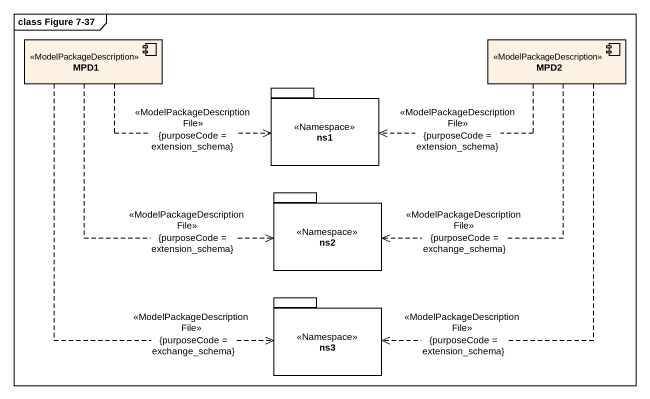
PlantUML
@startuml
mainframe class Figure 7-37
component MPD1 <<ModelPackageDescription>>
component MPD2 <<ModelPackageDescription>>
package ns1 <<Namespace>> {
}
package ns2 <<Namespace>> {
}
package ns3 <<Namespace>> {
}
MPD1 .right.> ns1 : <<ModelPackageDescriptionFile>>\n{purposeCode = extension_schema}
MPD1 ..> ns2 : <<ModelPackageDescriptionFile>>\n{purposeCode = extension_schema}
MPD1 ..> ns3 : <<ModelPackageDescriptionFile>>\n{purposeCode = exchange_schema}
MPD2 .left.> ns1 : <<ModelPackageDescriptionFile>>\n{purposeCode = extension_schema}
MPD2 ..> ns2 : <<ModelPackageDescriptionFile>>\n{purposeCode = exchange_schema}
MPD2 ..> ns3 : <<ModelPackageDescriptionFile>>\n{purposeCode = extension_schema}
@enduml
